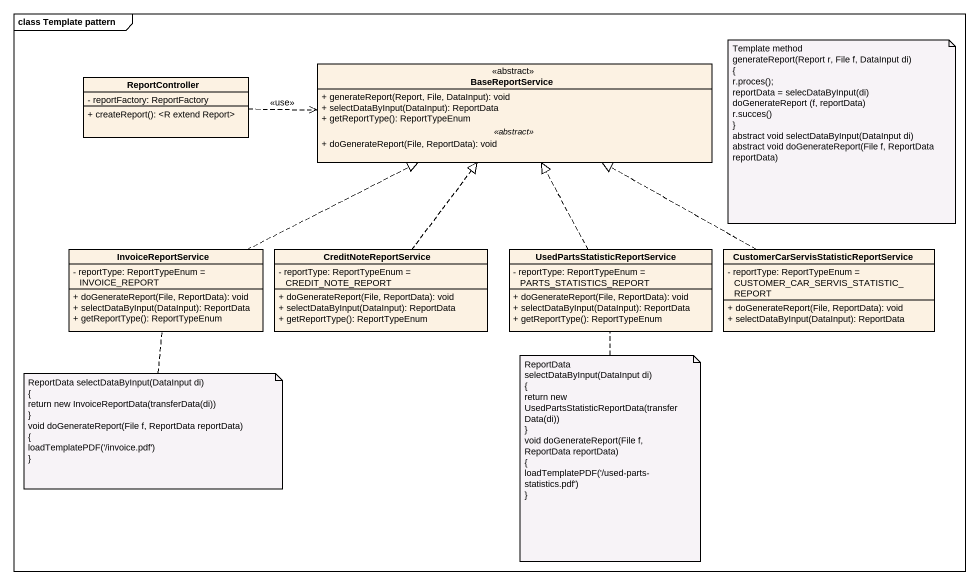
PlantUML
@startuml
mainframe class Template pattern
hide circle
hide empty members
skinparam classAttributeIconSize 0
class BaseReportService <<abstract>> {
  + generateReport(Report, File, DataInput): void
  + selectDataByInput(DataInput): ReportData
  + getReportType(): ReportTypeEnum
  .. <<abstract>> ..
  + doGenerateReport(File, ReportData): void
}
class ReportController {
  - reportFactory: ReportFactory
  + createReport(): <R extend Report>
}
class InvoiceReportService {
  - reportType: ReportTypeEnum = INVOICE_REPORT
  + doGenerateReport(File, ReportData): void
  + selectDataByInput(DataInput): ReportData
  + getReportType(): ReportTypeEnum
}
class CreditNoteReportService {
  - reportType: ReportTypeEnum = CREDIT_NOTE_REPORT
  + doGenerateReport(File, ReportData): void
  + selectDataByInput(DataInput): ReportData
  + getReportType(): ReportTypeEnum
}
class "UsedPartsStatisticReportService" as UsedPartsStatisticReportServ {
  - reportType: ReportTypeEnum = PARTS_STATISTICS_REPORT
  + doGenerateReport(File, ReportData): void
  + selectDataByInput(DataInput): ReportData
  + getReportType(): ReportTypeEnum
}
class "CustomerCarServisStatisticReportService" as CustomerCarServisStatisticRe {
  - reportType: ReportTypeEnum = CUSTOMER_CAR_SERVIS_STATISTIC_REPORT
  + doGenerateReport(File, ReportData): void
  + selectDataByInput(DataInput): ReportData
}
ReportController .right.> BaseReportService : <<use>>
InvoiceReportService .right.|> BaseReportService
CreditNoteReportService .up.|> BaseReportService
UsedPartsStatisticReportServ .up.|> BaseReportService
CustomerCarServisStatisticRe .left.|> BaseReportService
note as N1
  Template method
  generateReport(Report r, File f, DataInput di)
  {
  r.proces();
  reportData = selecDataByInput(di)
  doGenerateReport (f, reportData)
  r.succes()
  ~}
  abstract void selectDataByInput(DataInput di)
  abstract void doGenerateReport(File f, ReportData reportData)
end note
note bottom of InvoiceReportService
  ReportData selectDataByInput(DataInput di)
  {
  return new InvoiceReportData(transferData(di))
  ~}
  void doGenerateReport(File f, ReportData reportData)
  {
  loadTemplatePDF('/invoice.pdf')
  ~}
end note
note bottom of UsedPartsStatisticReportServ
  ReportData selectDataByInput(DataInput di)
  {
  return new UsedPartsStatisticReportData(transferData(di))
  ~}
  void doGenerateReport(File f, ReportData reportData)
  {
  loadTemplatePDF('/used-parts-statistics.pdf')
  ~}
end note
@enduml
